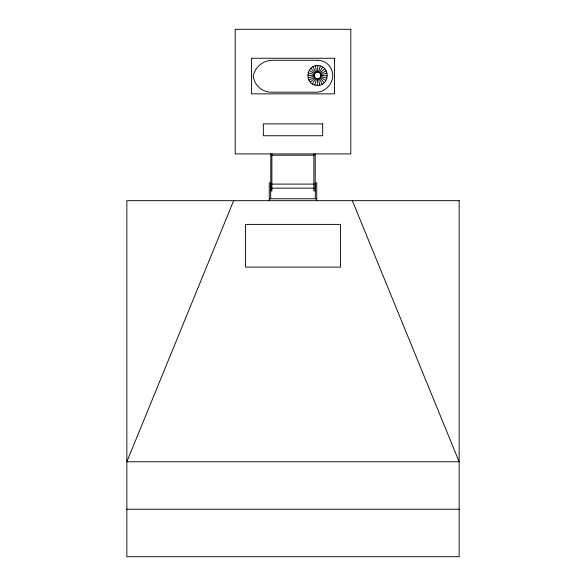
<?xml version="1.0" encoding="UTF-8"?>
<svg xmlns="http://www.w3.org/2000/svg" width="586" height="586" viewBox="0 0 586 586"><rect width="100%" height="100%" fill="white"/><g stroke="black" fill="none" stroke-linecap="round" stroke-linejoin="round"><path stroke-width="0.88" d="M317.546 72.071C321.941 71.902 321.941 79.081 317.546 78.912C313.151 79.081 313.151 71.902 317.546 72.071L317.846 65.647C330.511 65.559 329.874 86.208 317.238 85.336C304.581 85.424 305.218 64.775 317.846 65.647M317.238 85.336L317.546 78.912M318.432 72.188L320.388 66.057M314.704 84.919L316.66 78.795M233.66 200.668L126.854 461.761L459.146 461.761L352.34 200.668M319.253 72.525L322.732 67.119M312.36 83.864L315.832 78.458M319.963 73.074L324.725 68.745M310.368 82.238L315.122 77.909M320.505 73.777L326.219 70.833M308.866 80.15L314.579 77.206M320.85 74.605L327.135 73.235M307.958 77.748L314.235 76.378M271.875 155.217L313.884 155.217M271.589 184.099L314.03 184.099M271.589 188.135L314.03 188.135M270.688 190.816L271.875 190.816L271.875 153.913M315.312 190.816L313.884 190.816L313.884 153.913M269.267 198.771L316.733 198.771M126.854 509.227L459.146 509.227M320.967 75.491L327.391 75.799M307.701 75.184L314.118 75.491M320.85 76.378L326.973 78.334M308.111 72.649L314.235 74.605M320.505 77.206L325.919 80.678M309.166 70.305L314.579 73.777M319.963 77.909L324.292 82.67M310.8 68.313L315.122 73.074M319.253 78.458L322.205 84.172M312.887 66.811L315.832 72.525M318.432 78.795L319.795 85.08M315.29 65.903L316.66 72.188M316.733 200.668L316.733 182.869L315.312 182.869L315.312 198.771M315.195 153.913L315.195 190.816M270.805 153.913L270.805 190.816M270.688 198.771L270.688 182.869L269.267 182.869L269.267 200.668M350.794 29.3L235.206 29.3L235.206 153.913L350.794 153.913L350.794 29.3M334.54 58.248L251.46 58.248L251.46 93.855L334.54 93.855L334.54 58.248M317.546 60.27L272.234 60.27A19.631 19.631 0 0 0 253.24 76.055A18.203 18.203 0 0 0 272.234 92.192L317.546 92.192A17.375 17.375 0 0 0 332.76 76.055A15.221 15.221 0 0 0 317.546 60.27M322.666 123.88L263.334 123.88L263.334 135.747L322.666 135.747L322.666 123.88M459.146 200.668L126.854 200.668L126.854 556.7L459.146 556.7L459.146 200.668M340.473 224.401L245.527 224.401L245.527 267.128L340.473 267.128L340.473 224.401"/></g></svg>
